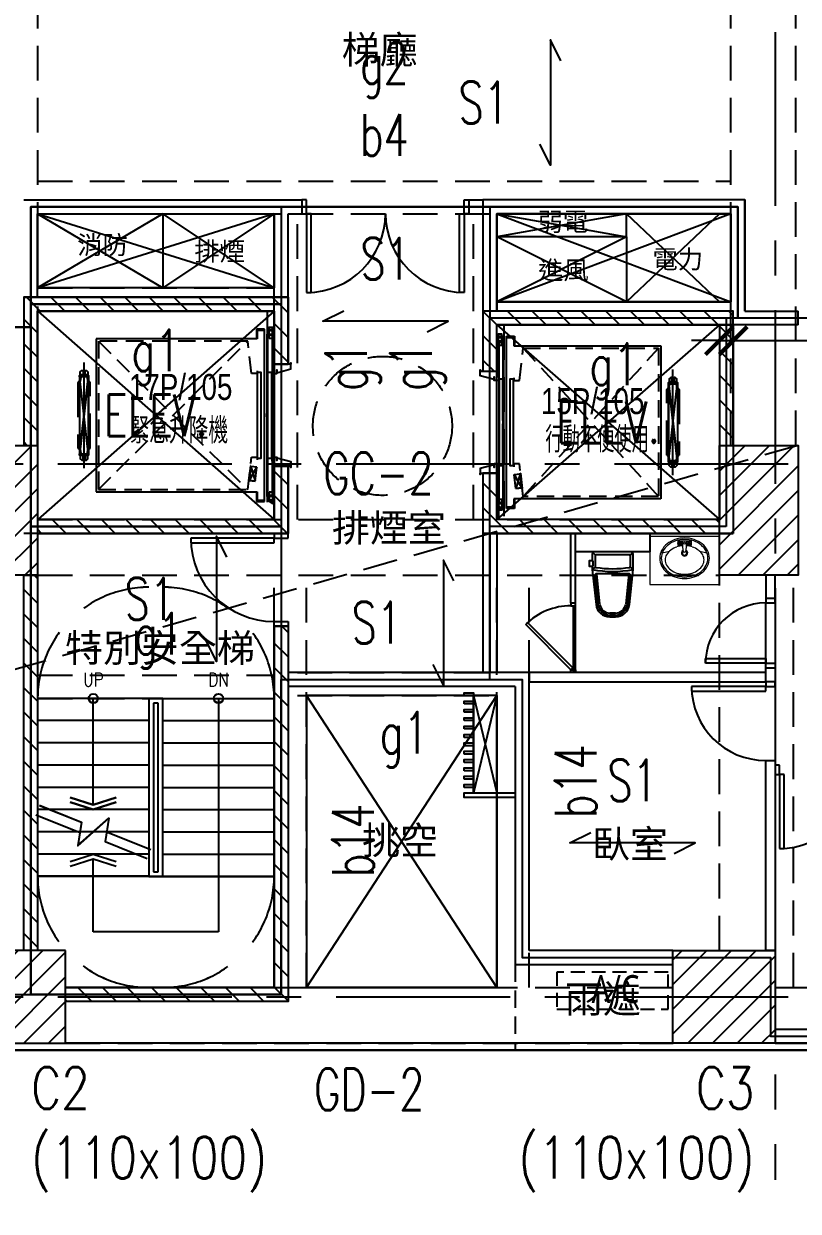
# Model space of a CAD drawing. Header units: millimetres. Extents: x -3377 to 119122, y -22007 to 15479.
# Drawn here: x 41046 to 41881, y 763 to 2044 of the extents above; entities that cross this region are included whole.
import ezdxf
from ezdxf.enums import TextEntityAlignment as Align

# ---------------------------------------------------------------- set-up
doc = ezdxf.new("R2010")
doc.units = ezdxf.units.MM
doc.header["$LTSCALE"] = 150
doc.header["$MEASUREMENT"] = 0
for name, pattern in [('11', [0.15, 0.1, -0.05]), ('CENTER', [2, 1.25, -0.25, 0.25, -0.25]), ('CONTINOUS', [0]), ('DIVIDE2', [15.875, 6.35, -3.175, 0, -3.175, 0, -3.175]), ('DOT', [0.25, 0, -0.25]), ('HIDDEN', [0.375, 0.25, -0.125]), ('HIDDEN2', [0.1875, 0.125, -0.0625]), ('HIDDENX2', [0.75, 0.5, -0.25]), ('PHANTOM2', [31.75, 15.875, -3.175, 3.175, -3.175, 3.175, -3.175])]:
    doc.linetypes.add(name, pattern=pattern)
doc.layers.get('0').update_dxf_attribs({"plot": 0})
for name, color, linetype, plot in [('AREA', 3, 'Continuous', False), ('S-ARCH', 252, 'Continuous', False), ('機電', 11, 'Continuous', False)]:
    doc.layers.add(name, color=color, linetype=linetype, plot=plot)
for name, color, linetype in [('area3', 7, 'HIDDEN'), ('ASSLN', 8, 'Continuous'), ('BEAM', 251, 'DOT'), ('CENTER', 1, 'CENTER'), ('COL', 1, 'Continuous'), ('DIM1', 7, 'Continuous'), ('E-TXT', 7, 'Continuous'), ('HIDDEN', 2, 'HIDDEN'), ('OPEN', 4, 'Continuous'), ('OTHER', 4, 'Continuous'), ('S-COL', 7, 'Continuous'), ('S-COLB', 4, 'HIDDEN'), ('S-CONCWALL', 30, 'Continuous'), ('S-DIM', 2, 'Continuous'), ('S-GRID', 1, 'CENTER'), ('S-HATCH-COL', 13, 'Continuous'), ('S-HATCH-CONCWALL', 161, 'Continuous'), ('S-OPEN', 13, 'Continuous'), ('S-RCBMB', 3, 'HIDDEN'), ('S-RCBMG', 2, 'HIDDEN'), ('S-SLAB', 5, 'Continuous'), ('S-SLABT', 2, 'Continuous'), ('S-STAIR', 1, 'Continuous'), ('S-TEXT', 2, 'Continuous'), ('S-TEXTB', 3, 'Continuous'), ('S-TEXTC', 3, 'Continuous'), ('S-TEXTG', 2, 'Continuous'), ('STAIR', 4, 'Continuous'), ('STAIR3', 7, 'Continuous'), ('TEXT', 2, 'Continuous'), ('TOIL', 6, 'Continuous'), ('TOILET', 141, 'Continuous'), ('WALL', 2, 'Continuous'), ('WALL2', 3, 'Continuous')]:
    doc.layers.add(name, color=color, linetype=linetype)
doc.styles.add('CHINA', font='romans.shx', dxfattribs={"width": 0.8, "bigfont": 'china.shx'})
doc.styles.add('CHINESET', font='c2.shx', dxfattribs={"bigfont": 'china.shx'})
doc.styles.add('CS4', font='romans.shx', dxfattribs={"width": 0.7, "height": 45, "bigfont": 'lsp.shx'})
doc.styles.add('HH', font='')
doc.styles.get('HH').set_extended_font_data('Microsoft JhengHei')
doc.dimstyles.new('DIM150', dxfattribs={"dimscale": 15, "dimtxt": 3, "dimasz": 2, "dimexe": 2, "dimexo": 2, "dimgap": 1, "dimtad": 1, "dimdec": 1, "dimdsep": 46, "dimtxsty": 'CS4', "dimblk1": 'ARCHTICK', "dimblk2": 'ARCHTICK', "dimsah": 1, "dimcen": 2, "dimdle": 2, "dimadec": 0, "dimazin": 0, "dimtfac": 1, "dimtdec": 1, "dimtmove": 0, "dimatfit": 3, "dimldrblk": 'TAA', "dimfxl": 0, "dimtolj": 1, "dimarcsym": 0})

# ---------------------------------------------------------------- blocks, each defined once
blk = doc.blocks.new('LINE(2)')
at = {"layer": 'S-GRID'}
for points in [[(-6585.87, -344.9), (-6585.87, -3083.41)], [(-8859.11, -2310.91), (-5430.87, -2310.91)], [(-8859.11, -2885.91), (-5430.87, -2885.91)]]:
    blk.add_lwpolyline(points, dxfattribs=at)
blk = doc.blocks.new('COL(2F-16F)')
for points in [[(-7465.9, -2290.9), (-7380.9, -2290.9), (-7380.9, -2430.9), (-7465.9, -2430.9)], [(-6645.9, -2290.9), (-6560.9, -2290.9), (-6560.9, -2430.9), (-6645.9, -2430.9)], [(-7350.9, -2835.9), (-7460.9, -2835.9), (-7460.9, -2935.9), (-7350.9, -2935.9)], [(-6695.9, -2835.9), (-6585.9, -2835.9), (-6585.9, -2935.9), (-6695.9, -2935.9)]]:
    blk.add_lwpolyline(points, close=True)
blk = doc.blocks.new('WALL(2F-14F)')
for points in [[(-7380.9, -2290.9), (-7380.9, -2145.9), (-7125.9, -2145.9), (-7125.9, -2203.4), (-7110.9, -2203.4), (-7110.9, -2130.9), (-7395.9, -2130.9), (-7395.9, -2290.9), (-7380.9, -2290.9)], [(-6630.9, -2290.9), (-6630.9, -2145.9), (-6900.9, -2145.9), (-6900.9, -2210.9), (-6885.9, -2210.9), (-6885.9, -2160.9), (-6645.9, -2160.9), (-6645.9, -2290.9), (-6630.9, -2290.9)], [(-7380.9, -2385.9), (-7110.9, -2385.9), (-7110.9, -2313.4), (-7125.9, -2313.4), (-7125.9, -2370.9), (-7380.9, -2370.9), (-7380.9, -2385.9)], [(-7350.9, -2875.9), (-7125.9, -2875.9), (-7125.9, -2485.9), (-7110.9, -2485.9), (-7110.9, -2890.9), (-7350.9, -2890.9), (-7350.9, -2875.9)]]:
    blk.add_lwpolyline(points)
at = {"elevation": 1.1}
blk.add_lwpolyline([(-6645.9, -2370.9), (-6885.9, -2370.9), (-6885.9, -2320.9), (-6900.9, -2320.9), (-6900.9, -2385.9), (-6645.9, -2385.9), (-6645.9, -2370.9)], dxfattribs=at)
blk.add_lwpolyline([(-7395.9, -2430.9), (-7380.9, -2430.9), (-7380.9, -2835.9), (-7395.9, -2835.9)], close=True)
blk = doc.blocks.new('STAIR(2F-16F)')
at = {"linetype": 'CONTINOUS'}
for p, q in [((-7260.9, -2563.9), (-7380.9, -2563.9)), ((-7260.9, -2563.9), (-7260.9, -2674.9)), ((-7245.9, -2563.9), (-7260.9, -2563.9)), ((-7255.9, -2568.9), (-7255.9, -2676.2)), ((-7250.9, -2568.9), (-7255.9, -2568.9)), ((-7250.9, -2750.9), (-7250.9, -2568.9)), ((-7245.9, -2563.9), (-7125.9, -2563.9)), ((-7245.9, -2755.9), (-7245.9, -2563.9)), ((-7260.9, -2587.9), (-7380.9, -2587.9)), ((-7245.9, -2587.9), (-7125.9, -2587.9)), ((-7260.9, -2611.9), (-7380.9, -2611.9)), ((-7245.9, -2611.9), (-7125.9, -2611.9)), ((-7260.9, -2635.9), (-7380.9, -2635.9)), ((-7245.9, -2635.9), (-7125.9, -2635.9)), ((-7260.9, -2659.9), (-7380.9, -2659.9)), ((-7245.9, -2659.9), (-7125.9, -2659.9)), ((-7260.9, -2674.9), (-7260.9, -2755.9)), ((-7255.9, -2676.2), (-7255.9, -2750.9)), ((-7260.9, -2683.9), (-7380.9, -2683.9)), ((-7260.9, -2683.9), (-7380.9, -2683.9)), ((-7245.9, -2683.9), (-7125.9, -2683.9)), ((-7245.9, -2683.9), (-7125.9, -2683.9)), ((-7260.9, -2707.9), (-7380.9, -2707.9)), ((-7245.9, -2707.9), (-7125.9, -2707.9)), ((-7260.9, -2731.9), (-7380.9, -2731.9)), ((-7260.9, -2731.9), (-7380.9, -2731.9)), ((-7245.9, -2731.9), (-7125.9, -2731.9)), ((-7245.9, -2731.9), (-7125.9, -2731.9)), ((-7255.9, -2750.9), (-7250.9, -2750.9)), ((-7260.9, -2755.9), (-7380.9, -2755.9)), ((-7260.9, -2755.9), (-7245.9, -2755.9)), ((-7245.9, -2755.9), (-7125.9, -2755.9))]:
    blk.add_line(p, q, dxfattribs=at)
for p, q in [((-7185.9, -2563.9), (-7185.9, -2815.9)), ((-7382.7, -2689.6), (-7335.1, -2708.6)), ((-7259, -2727.3), (-7306.6, -2708.2)), ((-7320.9, -2815.9), (-7320.9, -2736.9)), ((-7185.9, -2815.9), (-7320.9, -2815.9))]:
    blk.add_line(p, q)
for points in [[(-7380.9, -2563.9), (-7380.9, -2755.9)], [(-7320.9, -2678.9), (-7320.9, -2563.9)], [(-7125.9, -2755.9), (-7125.9, -2563.9)], [(-7345.7, -2670.9), (-7320.9, -2678.9), (-7296.1, -2670.9)], [(-7345.7, -2675.9), (-7320.9, -2683.9), (-7296.1, -2675.9)], [(-7379, -2679.3), (-7333.5, -2697.5), (-7337.6, -2722.8), (-7304.2, -2693.1), (-7308.2, -2718.4), (-7262.7, -2736.6)], [(-7345.7, -2740), (-7320.9, -2731.9), (-7296.1, -2740)], [(-7345.7, -2745), (-7320.9, -2736.9), (-7296.1, -2745)]]:
    blk.add_lwpolyline(points)
for centre in [(-7320.9, -2563.9), (-7185.9, -2563.9)]:
    blk.add_circle(centre, 5)
at = {"linetype": 'HIDDENX2'}
for centre, start, end in [((-7260.9, -2563.9), 90.0007, 179.9999), ((-7245.9, -2563.9), 0.0001, 89.9993), ((-7260.9, -2755.9), 180.0008, 270.0033), ((-7245.9, -2755.9), 269.9967, 359.9992)]:
    blk.add_arc(centre, 120, start, end, dxfattribs=at)
at = {"style": 'CHINA', "width": 0.8}
for s, p in [('UP', (-7331.9, -2551.2)), ('DN', (-7196.9, -2551.2))]:
    blk.add_text(s, height=15, dxfattribs=at).set_placement(p)
blk = doc.blocks.new('_ARCHTICK')
at = {"color": 0, "linetype": 'ByBlock', "const_width": 0.15}
blk.add_lwpolyline([(-0.5, -0.5), (0.5, 0.5)], dxfattribs=at)
blk = doc.blocks.new('*D209')
at = {"layer": 'DEFPOINTS', "color": 0, "transparency": 16777216}
for p in [(41795.7, 1702.2), (41810.7, 1702.2), (41810.7, 1702.2)]:
    blk.add_point(p, dxfattribs=at)
at = {"layer": 'S-DIM', "color": 0, "lineweight": -2, "transparency": 16777216}
for p, q in [((41795.7, 1732.2), (41795.7, 1732.2)), ((41795.7, 1702.2), (41765.7, 1702.2)), ((41795.7, 1702.2), (41810.7, 1702.2)), ((41810.7, 1702.2), (42315.2, 1702.2))]:
    blk.add_line(p, q, dxfattribs=at)
at = {"layer": 'S-DIM', "color": 0, "lineweight": -2, "transparency": 16777216, "xscale": 30, "yscale": 30, "zscale": 30}
blk.add_blockref('_ARCHTICK', (41795.7, 1702.2), dxfattribs=at)
at = {"layer": 'S-DIM', "color": 0, "lineweight": -2, "transparency": 16777216, "xscale": 30, "yscale": 30, "zscale": 30, "rotation": 180}
blk.add_blockref('_ARCHTICK', (41810.7, 1702.2), dxfattribs=at)
at = {"layer": 'S-DIM', "color": 0, "transparency": 16777216, "char_height": 45, "attachment_point": 5, "style": 'CS4'}
for s, insert in [('\\A1;RC牆(TYP.)', (42185.2, 1751.5)), ('\\A1;W(15)', (42185.2, 1652.9))]:
    blk.add_mtext(s, dxfattribs=dict(at, insert=insert))
blk = doc.blocks.new('TAA')
at = {"linetype": 'Continuous'}
blk.add_line((0, 0), (-1.663, 0), dxfattribs=at)
blk.add_solid([(-1.5, -0.25), (-1.5, 0.25), (0, 0)], dxfattribs=at)
blk = doc.blocks.new('DwFm')
at = {"layer": 'DEFPOINTS', "color": 252, "linetype": 'HIDDEN'}
blk.add_lwpolyline([(-6560.9, -6171), (-12110.4, -7760.1)], dxfattribs=at)
blk = doc.blocks.new('A$C04D96F04')
at = {"color": 252}
for p, q in [((-685, 250), (-820, 170)), ((-820, 250), (-685, 170)), ((-685, 250), (-820, 170)), ((-820, 250), (-685, 170)), ((-565, 250), (-685, 170)), ((-565, 170), (-685, 250)), ((-565, 250), (-685, 170)), ((-565, 170), (-685, 250)), ((-685, 250), (-685, 170)), ((-185, 225), (-185, 250)), ((-185, 225), (-325, 155)), ((-185, 155), (-325, 225)), ((-565, 170), (-820, 170)), ((-565, 170), (-820, 170)), ((-85, 155), (-325, 155)), ((-85, 155), (-325, 155)), ((-242.5, -173), (-242.5, -245)), ((-240, -245), (-240, -173)), ((-760, -388), (-760, -273)), ((-325, -270), (-530, -270)), ((-530, -585), (-325, -270)), ((-325, -585), (-530, -270)), ((-530, -270), (-530, -585)), ((-325, -270), (-325, -585)), ((-325, -585), (-530, -585)), ((220, -652.5), (-885, -652.5)), ((-110, -645), (-790, -645))]:
    blk.add_line(p, q, dxfattribs=at)
at = {"color": 252, "ltscale": 10}
for p, q in [((-566.8, 115.5), (-566.8, 127.5)), ((-323.2, 108), (-323.2, 120)), ((-566.8, -50.5), (-566.8, -62.5)), ((-323.2, -58), (-323.2, -80))]:
    blk.add_line(p, q, dxfattribs=at)
at = {"color": 252, "linetype": 'HIDDEN2'}
for p, q in [((-754.5, 112.5), (-593.5, -47.5)), ((-754.5, -47.5), (-593.5, 112.5)), ((-150.5, 105), (-296.5, -55)), ((-150.5, -55), (-296.5, 105))]:
    blk.add_line(p, q, dxfattribs=at)
at = {"color": 252}
for points in [[(-185, 250), (-325, 225)], [(-325, 250), (-185, 225), (-325, 225)], [(-85, 250), (-185, 155)], [(-85, 155), (-185, 250)], [(-185, 225), (-185, 155)], [(-325, 155), (-85, 155)], [(-325, -270), (-350, -270), (-350, -375), (-325, -375), (-325, -270), (-350, -375), (-350, -270), (-325, -375)], [(-735.2, -379.9), (-760, -388), (-784.8, -379.9)], [(-735.2, -384.9), (-760, -393), (-784.8, -384.9)], [(-784.8, -449.1), (-760, -441), (-735.2, -449.1)], [(-784.8, -454.1), (-760, -446), (-735.2, -454.1)]]:
    blk.add_lwpolyline(points, dxfattribs=at)
at = {"color": 252, "linetype": 'PHANTOM2'}
for points in [[(-575.5, 32.5), (-575.5, 124), (-583.5, 124), (-583.5, 115), (-757, 115), (-757, -50), (-583.5, -50), (-583.5, -59), (-575.5, -59), (-575.5, 32.5)], [(-314.5, 25), (-314.5, 116.5), (-306.5, 116.5), (-306.5, 107.5), (-148, 107.5), (-148, -57.5), (-306.5, -57.5), (-306.5, -66.5), (-314.5, -66.5), (-314.5, 25)]]:
    blk.add_lwpolyline(points, dxfattribs=at)
at = {"color": 252, "linetype": 'DIVIDE2'}
for points in [[(-584.1, -50), (-584.1, -60.4), (-575.5, -60.4), (-575.5, 125.4), (-584.1, 125.4), (-584.1, 115)], [(-566, -17.7), (-566, -60), (-572, -60), (-572, 125), (-566, 125), (-566, 82.7)], [(-324, -25.2), (-324, -67.5), (-318, -67.5), (-318, 117.5), (-324, 117.5), (-324, 75.2)], [(-305.9, -57.5), (-305.9, -67.9), (-314.5, -67.9), (-314.5, 117.9), (-305.9, 117.9), (-305.9, 107.5)]]:
    blk.add_lwpolyline(points, dxfattribs=at)
at = {"color": 252, "linetype": 'PHANTOM2'}
for points in [[(-572.5, -55), (-572.5, 120), (-567.2, 120), (-567.2, -55)], [(-317.5, -62.5), (-317.5, 112.5), (-322.8, 112.5), (-322.8, -62.5)]]:
    blk.add_lwpolyline(points, close=True, dxfattribs=at)
at = {"color": 252, "ltscale": 10}
for points in [[(-570.5, 115.5), (-570.5, 127.5), (-566.5, 127.5), (-566.5, 115.5)], [(-319.5, 108), (-319.5, 120), (-323.5, 120), (-323.5, 108)], [(-583, -14), (-583, 79), (-579.2, 79), (-579.2, -14)], [(-307, -21.5), (-307, 71.5), (-310.8, 71.5), (-310.8, -21.5)], [(-570.5, -50.5), (-570.5, -60), (-566.5, -62.5), (-566.5, -50.5)], [(-319.5, -58), (-319.5, -70), (-323.5, -70), (-323.5, -58)]]:
    blk.add_lwpolyline(points, close=True, dxfattribs=at)
at = {"color": 252, "linetype": 'HIDDEN2'}
for points in [[(-583.5, 80.5), (-583.5, 77.5), (-589.5, 77.5), (-593.5, 112.5), (-754.5, 112.5), (-754.5, -47.5), (-593.5, -47.5), (-589.5, -12.5), (-583.5, -12.5), (-583.5, -15.5)], [(-306.5, 73), (-306.5, 70), (-300.5, 70), (-296.5, 105), (-150.5, 105), (-150.5, -55), (-296.5, -55), (-300.5, -20), (-306.5, -20), (-306.5, -23)], [(-590.2, -22.9), (-590.1, -22.1), (-590.6, -22.1), (-592.5, -38.5), (-592, -38.5), (-591.9, -37.8)], [(-585.4, -38.5), (-591.9, -37.8), (-583.7, -23.6), (-591.9, -37.8), (-585.4, -38.5), (-583.7, -23.6), (-590.2, -22.9), (-591.9, -37.8), (-590.2, -22.9), (-585.4, -38.5)], [(-304.5, -46.4), (-298.1, -45.7), (-306.2, -31.5), (-298.1, -45.7), (-304.5, -46.4), (-306.2, -31.5), (-299.7, -30.8), (-298.1, -45.7), (-299.7, -30.8), (-304.5, -46.4)], [(-299.7, -30.8), (-299.8, -30), (-299.3, -30), (-297.5, -46.4), (-298, -46.4), (-298.1, -45.7)]]:
    blk.add_lwpolyline(points, dxfattribs=at)
at = {"color": 252, "ltscale": 10}
for points in [[(-766, 76), (-774, 76), (-774, 79.3), (-772.5, 80.8), (-771.1, 80.8), (-771.1, 77.2, 0.414214), (-770.9, 77), (-769.1, 77, 0.414214), (-768.9, 77.2), (-768.9, 80.8), (-767.5, 80.8), (-766, 79.3), (-766, 75.5), (-774, 75.5), (-774, 76)], [(-139, 68.5), (-131, 68.5), (-131, 71.8), (-132.5, 73.3), (-133.9, 73.3), (-133.9, 69.7, -0.414214), (-134.1, 69.5), (-135.9, 69.5, -0.414214), (-136.1, 69.7), (-136.1, 73.3), (-137.5, 73.3), (-139, 71.8), (-139, 68), (-131, 68), (-131, 68.5)], [(-766, -10.9), (-774, -10.9), (-774, -14.3), (-772.5, -15.8), (-771.1, -15.8), (-771.1, -12.2, -0.414214), (-770.9, -12), (-769.1, -12, -0.414214), (-768.9, -12.2), (-768.9, -15.8), (-767.5, -15.8), (-766, -14.3), (-766, -10.5), (-774, -10.5), (-774, -10.9)], [(-139, -18.4), (-131, -18.4), (-131, -21.8), (-132.5, -23.3), (-133.9, -23.3), (-133.9, -19.7, 0.414214), (-134.1, -19.5), (-135.9, -19.5, 0.414214), (-136.1, -19.7), (-136.1, -23.3), (-137.5, -23.3), (-139, -21.8), (-139, -18), (-131, -18), (-131, -18.4)]]:
    blk.add_lwpolyline(points, format="xyb", dxfattribs=at)
for points in [[(-572.8, 32.5), (-572.8, 34.3), (-571.7, 34.3), (-571.7, 79), (-567.7, 79), (-567.7, -14), (-571.7, -14), (-571.7, 30.7), (-572.8, 30.7), (-572.8, 32.5)], [(-565, 89), (-565, 87.5), (-566.2, 81.9), (-567.2, 81.9), (-567.2, 77.5), (-562.2, 77.5), (-562.2, 81.4), (-562.2, 78.5), (-547, 82.5), (-547, 89), (-547, 87.5), (-550, 87.5), (-550, 89), (-550, 87.5), (-565, 87.5)], [(-325, 81.5), (-325, 80), (-323.8, 74.4), (-322.8, 74.4), (-322.8, 70), (-327.8, 70), (-327.8, 73.9), (-327.8, 71), (-343, 75), (-343, 81.5), (-343, 80), (-340, 80), (-340, 81.5), (-340, 80), (-325, 80)], [(-775, 75.5), (-765, 75.5), (-775, -10.5), (-765, 75.5), (-775, 75.5), (-775, -10.5), (-765, -10.5), (-765, 75.5), (-765, -10.5), (-775, 75.5)], [(-317.2, 25), (-317.2, 26.8), (-318.3, 26.8), (-318.3, 71.5), (-322.3, 71.5), (-322.3, -21.5), (-318.3, -21.5), (-318.3, 23.2), (-317.2, 23.2), (-317.2, 25)], [(-130, 68), (-140, 68), (-130, -18), (-140, 68), (-130, 68), (-130, -18), (-140, -18), (-140, 68), (-140, -18), (-130, 68)], [(-565, -24), (-565, -22.5), (-566.2, -16.9), (-567.2, -16.9), (-567.2, -12.5), (-562.2, -12.5), (-562.2, -16.4), (-562.2, -13.5), (-547, -17.5), (-547, -24), (-547, -22.5), (-550, -22.5), (-550, -24), (-550, -22.5), (-565, -22.5)], [(-325, -31.5), (-325, -30), (-323.8, -24.4), (-322.8, -24.4), (-322.8, -20), (-327.8, -20), (-327.8, -23.9), (-327.8, -21), (-343, -25), (-343, -31.5), (-343, -30), (-340, -30), (-340, -31.5), (-340, -30), (-325, -30)]]:
    blk.add_lwpolyline(points, dxfattribs=at)
for centre in [(-568.3, 124), (-568.3, 124), (-568.3, 119), (-568.3, 119), (-321.7, 116.5), (-321.7, 116.5), (-321.7, 111.5), (-321.7, 111.5), (-568.3, -54), (-568.3, -54), (-568.3, -59), (-568.3, -59), (-321.7, -61.5), (-321.7, -61.5), (-321.7, -66.5), (-321.7, -66.5)]:
    blk.add_circle(centre, 0.425, dxfattribs=at)
at = {"color": 252}
for centre in [(-760, -273), (-625, -273)]:
    blk.add_circle(centre, 5, dxfattribs=at)
at = {"color": 252, "linetype": 'HIDDENX2'}
for centre, start, end in [((-700, -273), 90.0007, 179.9999), ((-685, -273), 0.0001, 89.9993), ((-700, -465), 180.0008, 270.0033), ((-685, -465), 269.9967, 359.9992)]:
    blk.add_arc(centre, 120, start, end, dxfattribs=at)
at = {"layer": 'AREA', "color": 252}
for points in [[(-1782.5, 497.5), (-1782.5, 227.5), (-1702.5, 227.5), (-1702.5, -637.5), (-1147.5, -637.5), (-1147.5, -592.5), (-557.5, -592.5), (-557.5, -252.5), (-297.5, -252.5), (-297.5, -277.5), (-297.5, -552.5), (-140, -552.5), (-30, -552.5), (-30, -637.5), (977.5, -637.5)], [(-65, 257.5), (-827.5, 257.5), (-827.5, -592.5), (-557.5, -592.5), (-557.5, -252.5), (-332.5, -252.5), (-332.5, 137.5), (-65, 137.5), (-65, 257.5)]]:
    blk.add_lwpolyline(points, dxfattribs=at)
for points in [[(-697.5, 482.5), (-827.5, 482.5), (-827.5, 567.5), (-1052.5, 567.5), (-1052.5, 127.5), (-827.5, 127.5), (-827.5, 152.5), (-827.5, 257.5), (-557.5, 257.5), (-342.5, 257.5), (-65, 257.5), (-65, 137.5), (175, 137.5), (175, 567.5), (-65, 567.5), (-65, 482.5)], [(-827.5, -592.5), (-557.5, -592.5), (-557.5, -260), (-557.5, -252.5), (-332.5, -252.5), (-332.5, -87.5), (-332.5, 137.5), (-65, 137.5), (-65, 257.5), (-827.5, 257.5), (-827.5, 152.5), (-557.5, 152.5), (-557.5, -87.5), (-827.5, -87.5)], [(-557.5, 152.5), (-827.5, 152.5), (-827.5, 257.5), (-557.5, 257.5)], [(-332.5, 137.5), (-65, 137.5), (-65, 257.5), (-332.5, 257.5)], [(-77.5, -87.5), (-332.5, -87.5), (-332.5, 137.5), (-77.5, 137.5)], [(-1147.5, -637.5), (-1147.5, -592.5), (-885, -592.5), (-827.5, -592.5), (-827.5, -87.5), (-827.5, 127.5), (-1052.5, 127.5), (-1052.5, -7.5), (-1702.5, -7.5), (-1702.5, -637.5), (-1170, -637.5)], [(-557.5, -592.5), (-827.5, -592.5), (-827.5, -87.5), (-557.5, -87.5)]]:
    blk.add_lwpolyline(points, close=True, dxfattribs=at)
at = {"layer": 'area3', "color": 252, "linetype": 'HIDDEN2'}
blk.add_line((-305, -560), (-305, -652.5), dxfattribs=at)
at = {"layer": 'ASSLN', "color": 252}
for points in [[(-360, -270), (-360, -267), (-350, -267), (-350, -270)], [(-360, -279), (-360, -276), (-350, -276), (-350, -279)], [(-360, -288), (-360, -285), (-350, -285), (-350, -288)], [(-360, -297), (-360, -294), (-350, -294), (-350, -297)], [(-360, -306), (-360, -303), (-350, -303), (-350, -306)], [(-360, -315), (-360, -312), (-350, -312), (-350, -315)], [(-360, -324), (-360, -321), (-350, -321), (-350, -324)], [(-360, -333), (-360, -330), (-350, -330), (-350, -333)], [(-360, -342), (-360, -339), (-350, -339), (-350, -342)], [(-360, -351), (-360, -348), (-350, -348), (-350, -351)], [(-360, -360), (-360, -357), (-350, -357), (-350, -360)], [(-360, -369), (-360, -366), (-350, -366), (-350, -369)]]:
    blk.add_lwpolyline(points, close=True, dxfattribs=at)
blk.add_lwpolyline([(-305, -380), (-360, -380), (-360, -375), (-305, -375)], dxfattribs=at)
at = {"layer": 'BEAM', "color": 252, "linetype": 'HIDDEN'}
for p, q in [((-572.5, 145), (-572.5, -80)), ((-317.5, 130), (-317.5, -80))]:
    blk.add_line(p, q, dxfattribs=at)
at = {"layer": 'CENTER', "color": 252}
for p, q in [((-770, -24.6), (-770, 89.6)), ((-135, -32.1), (-135, 82.1))]:
    blk.add_line(p, q, dxfattribs=at)
at = {"layer": 'COL', "color": 252}
for points in [[(-905, 0), (-820, 0), (-820, -140), (-905, -140)], [(-85, 0), (0, 0), (0, -140), (-85, -140)], [(-790, -545), (-900, -545), (-900, -645), (-790, -645)], [(-135, -545), (-25, -545), (-25, -645), (-135, -645)]]:
    blk.add_lwpolyline(points, close=True, dxfattribs=at)
at = {"layer": 'DIM1', "color": 252, "linetype": 'HIDDEN'}
blk.add_circle((-448.2, 21.1), 75, dxfattribs=at)
at = {"layer": 'HIDDEN', "color": 252}
for points in [[(-776.5, 68), (-776.5, -3, 0.414214), (-776, -3.5), (-774.6, -3.5, -0.385314), (-774.1, -3.9), (-773.6, -8.5, 0.385314), (-773.1, -9), (-766.9, -9, 0.385314), (-766.4, -8.5), (-765.9, -3.9, -0.385314), (-765.4, -3.5), (-764, -3.5, 0.414214), (-763.5, -3), (-763.5, 68, 0.414214), (-764, 68.5), (-765.4, 68.5, -0.385314), (-765.9, 69), (-766.4, 73.6, 0.385314), (-766.9, 74), (-773.1, 74, 0.385314), (-773.6, 73.6), (-774.1, 69, -0.385314), (-774.6, 68.5), (-776, 68.5, 0.414214), (-776.5, 68, 1)], [(-128.5, 60.5), (-128.5, -10.5, -0.414214), (-129, -11), (-130.4, -11, 0.385314), (-130.9, -11.4), (-131.4, -16, -0.385314), (-131.9, -16.5), (-138.1, -16.5, -0.385314), (-138.6, -16), (-139.1, -11.4, 0.385314), (-139.6, -11), (-141, -11, -0.414214), (-141.5, -10.5), (-141.5, 60.5, -0.414214), (-141, 61), (-139.6, 61, 0.385314), (-139.1, 61.5), (-138.6, 66.1, -0.385314), (-138.1, 66.5), (-131.9, 66.5, -0.385314), (-131.4, 66.1), (-130.9, 61.5, 0.385314), (-130.4, 61), (-129, 61, -0.414214), (-128.5, 60.5, -1)]]:
    blk.add_lwpolyline(points, format="xyb", dxfattribs=at)
at = {"layer": 'OPEN', "color": 252, "linetype": 'Continuous'}
for p, q in [((-530, 265), (-535, 265)), ((-530, 250), (-530, 265)), ((-360, 250), (-360, 265)), ((-360, 265), (-355, 265)), ((-535, 250), (-530, 250)), ((-530, 250), (-530, 165)), ((-525, 250), (-530, 250)), ((-525, 165), (-525, 250)), ((-365, 165), (-365, 250)), ((-365, 250), (-360, 250)), ((-355, 250), (-360, 250)), ((-360, 250), (-360, 165)), ((-530, 165), (-525, 165)), ((-360, 165), (-365, 165)), ((-565, -100), (-655, -100)), ((-655, -100), (-655, -105)), ((-565, -95), (-565, -100)), ((-565, -100), (-550, -100)), ((-565, -105), (-565, -100)), ((-550, -100), (-550, -95)), ((-655, -105), (-565, -105)), ((-35, -165), (-35, -170)), ((-25, -170), (-25, -165)), ((-245, -170), (-245, -173)), ((-245, -173), (-240, -173)), ((-240, -173), (-240, -170)), ((-35, -170), (-25, -170)), ((-35, -235), (-35, -170)), ((-25, -170), (-25, -235)), ((-565, -195), (-565, -190)), ((-565, -190), (-550, -190)), ((-550, -190), (-550, -195)), ((-293.8, -193.2), (-291.7, -191.1)), ((-291.7, -191.1), (-242.9, -239.9)), ((-245, -242), (-293.8, -193.2)), ((-100, -235), (-100, -230)), ((-100, -230), (-35, -230)), ((-35, -230), (-35, -235)), ((-242.9, -239.9), (-245, -242)), ((-245, -245), (-245, -242)), ((-245, -242), (-240, -242)), ((-240, -242), (-240, -245)), ((-35, -235), (-100, -235)), ((-35, -240), (-35, -235)), ((-35, -235), (-25, -235)), ((-25, -235), (-25, -240)), ((-35, -255), (-35, -260)), ((-25, -260), (-25, -255)), ((-35, -260), (-115, -260)), ((-115, -260), (-115, -265)), ((-115, -265), (-35, -265)), ((-35, -260), (-25, -260)), ((-35, -265), (-35, -260)), ((-35, -345), (-35, -340)), ((-35, -340), (-25, -340)), ((-25, -340), (-25, -345)), ((-20, -345), (-25, -345)), ((-20, -355), (-20, -345)), ((-25, -355), (-20, -355)), ((-20, -355), (-20, -435)), ((-15, -355), (-20, -355)), ((-15, -435), (-15, -355)), ((-20, -435), (-15, -435))]:
    blk.add_line(p, q, dxfattribs=at)
at = {"layer": 'OPEN', "color": 252}
for p, q in [((-245, -170), (-245, -95)), ((-240, -170), (-240, -95)), ((-245, -170), (-240, -170))]:
    blk.add_line(p, q, dxfattribs=at)
at = {"layer": 'OPEN', "color": 252, "linetype": 'Continuous'}
for centre, radius, start, end in [((-530, 250), 85, 270, 0), ((-360, 250), 85, 180, 270), ((-565, -100), 90, 180, 270), ((-245, -242), 69, 90, 135), ((-35, -235), 65, 90, 180), ((-35, -260), 80, 180, 270), ((-20, -355), 80, 270, 0)]:
    blk.add_arc(centre, radius, start, end, dxfattribs=at)
at = {"layer": 'OTHER', "color": 252}
for p, q in [((-821.9, -398.6), (-774.3, -417.7)), ((-698.1, -436.4), (-745.7, -417.3))]:
    blk.add_line(p, q, dxfattribs=at)
blk.add_lwpolyline([(-818.1, -388.4), (-772.6, -406.6), (-776.7, -431.9), (-743.3, -402.1), (-747.3, -427.4), (-701.9, -445.6)], dxfattribs=at)
at = {"layer": 'STAIR', "color": 252, "linetype": 'CONTINOUS'}
for p, q in [((-700, -273), (-820, -273)), ((-700, -273), (-700, -384)), ((-685, -273), (-700, -273)), ((-695, -278), (-695, -385.3)), ((-690, -278), (-695, -278)), ((-690, -460), (-690, -278)), ((-685, -273), (-565, -273)), ((-685, -465), (-685, -273)), ((-700, -297), (-820, -297)), ((-685, -297), (-565, -297)), ((-700, -321), (-820, -321)), ((-685, -321), (-565, -321)), ((-700, -345), (-820, -345)), ((-685, -345), (-565, -345)), ((-700, -369), (-820, -369)), ((-685, -369), (-565, -369)), ((-700, -384), (-700, -465)), ((-700, -393), (-820, -393)), ((-700, -393), (-820, -393)), ((-695, -385.3), (-695, -460)), ((-685, -393), (-565, -393)), ((-685, -393), (-565, -393)), ((-700, -417), (-820, -417)), ((-685, -417), (-565, -417)), ((-700, -441), (-820, -441)), ((-700, -441), (-820, -441)), ((-685, -441), (-565, -441)), ((-685, -441), (-565, -441)), ((-695, -460), (-690, -460)), ((-700, -465), (-820, -465)), ((-700, -465), (-685, -465)), ((-685, -465), (-565, -465))]:
    blk.add_line(p, q, dxfattribs=at)
at = {"layer": 'STAIR3', "color": 252}
for p, q in [((-625, -273), (-625, -525)), ((-760, -525), (-760, -446)), ((-625, -525), (-760, -525))]:
    blk.add_line(p, q, dxfattribs=at)
at = {"layer": 'TOIL', "color": 252}
for p, q in [((-221.4, -124.4), (-222, -124.4)), ((-218.7, -118.3), (-221.4, -115.6)), ((-221.4, -124.4), (-221.4, -130.4)), ((-219, -119), (-219, -130.6)), ((-182, -118), (-218, -118)), ((-181.3, -118.3), (-178.6, -115.6)), ((-181, -119), (-181, -130.6)), ((-221.4, -130.4), (-222, -130.4)), ((-218.8, -131.3), (-222, -134)), ((-221.4, -130.4), (-221.4, -130.4)), ((-221.4, -130.4), (-221.4, -130.4)), ((-221.4, -130.4), (-221.4, -130.4)), ((-221.4, -130.4), (-221.4, -130.4)), ((-219.3, -140.7), (-216.1, -171.4)), ((-217.5, -138.5), (-214.1, -171.1)), ((-182.7, -138.5), (-217.3, -138.5)), ((-182.5, -138.5), (-185.9, -171.1)), ((-180.7, -140.7), (-183.9, -171.4)), ((-181.2, -131.3), (-178, -134)), ((-196.9, -181), (-203.1, -181)), ((-196.9, -183), (-203.1, -183))]:
    blk.add_line(p, q, dxfattribs=at)
blk.add_lwpolyline([(-160, -95), (-160, -115), (-240, -115)], dxfattribs=at)
at = {"layer": 'TOIL', "color": 252, "elevation": 0}
blk.add_lwpolyline([(-222, -124.4), (-225.4, -124.4), (-225.4, -130.4), (-222, -130.4), (-222, -134), (-218, -171.6, 0.383798), (-203.1, -185), (-196.9, -185, 0.383798), (-182, -171.6), (-178, -134), (-178, -117, 0.414214), (-180, -115), (-220, -115, 0.414214), (-222, -117)], format="xyb", close=True, dxfattribs=at)
at = {"layer": 'TOIL', "color": 252}
for centre, radius, start, end in [((-218, -119), 1, 90, 180), ((-182, -119), 1, 0, 90), ((-200, -14), 122, 259.6111, 280.3889), ((-217.3, -140.5), 2, 90, 186.0132), ((-218, -130.6), 1, 180, 261.2257), ((-200, -14), 119, 261.2257, 278.7743), ((-182.7, -140.5), 2, 353.9868, 90), ((-182, -130.6), 1, 278.7743, 0), ((-203.1, -170), 13, 186.0132, 270), ((-203.1, -170), 11, 186.0132, 270), ((-196.9, -170), 11, 270, 353.9868), ((-196.9, -170), 13, 270, 353.9868)]:
    blk.add_arc(centre, radius, start, end, dxfattribs=at)
at = {"layer": 'TOILET', "color": 252, "lineweight": 13}
for p, q in [((-85, -95), (-160, -95)), ((-160, -95), (-160, -150)), ((-160, -98), (-85, -98)), ((-85, -95), (-85, -150)), ((-146.6, -116), (-138.9, -114.1)), ((-129.7, -103.1), (-115.3, -103.1)), ((-129.7, -103.1), (-129.7, -107.9)), ((-129.7, -105.5), (-124.9, -105.5)), ((-129.7, -107.9), (-124.5, -107.9)), ((-129, -107.2), (-125.6, -103.8)), ((-125.6, -107.2), (-129, -103.8)), ((-127.3, -103.1), (-127.3, -107.9)), ((-124.1, -113.7), (-124.9, -103.1)), ((-120.9, -113.7), (-120.1, -103.1)), ((-120.5, -107.9), (-115.3, -107.9)), ((-120.1, -105.5), (-115.3, -105.5)), ((-119.4, -107.2), (-116, -103.8)), ((-116, -107.2), (-119.4, -103.8)), ((-117.7, -103.1), (-117.7, -107.9)), ((-115.3, -103.1), (-115.3, -107.9)), ((-106.1, -114.1), (-98.4, -116)), ((-160, -150), (-85, -150))]:
    blk.add_line(p, q, dxfattribs=at)
for centre, radius in [((-127.3, -105.5), 2.39), ((-122.5, -105.5), 0.955), ((-117.7, -105.5), 2.39)]:
    blk.add_circle(centre, radius, dxfattribs=at)
for centre, radius, start, end in [((-124.2, -127.1), 27, 108.7906, 129.4006), ((-122.5, -132.2), 32.4, 89.9999, 108.7906), ((-122.5, -132.2), 30.8, 89.9999, 108.7906), ((-122.5, -132.2), 32.4, 71.2092, 89.9999), ((-122.5, -132.2), 30.8, 71.2092, 89.9999), ((-120.8, -127.1), 27, 50.5992, 71.2092), ((-131.1, -121.7), 18.2, 153.2399, 179.9999), ((-131.1, -121.7), 16.5, 153.2399, 179.9999), ((-126.9, -123.8), 22.8, 129.4005, 153.24), ((-126.9, -123.8), 21.2, 129.4005, 153.24), ((-127.6, -126.3), 16.6, 126.0272, 150.3365), ((-124.2, -127.1), 25.4, 108.7906, 129.4005), ((-124.5, -130.5), 21.8, 106.7646, 126.0273), ((-122.5, -137.1), 28.8, 93.9271, 106.7646), ((-122.5, -116), 3.34, 118.7782, 61.2216), ((-122.5, -116), 2.39, 129.0727, 50.927), ((-122.5, -113.7), 1.56, 179.9999, 359.9999), ((-122.5, -137.1), 28.8, 73.2352, 86.0727), ((-120.5, -130.5), 21.8, 53.9725, 73.2352), ((-120.8, -127.1), 25.4, 50.5992, 71.2092), ((-117.4, -126.3), 16.6, 29.6633, 53.9726), ((-118.1, -123.8), 21.2, 26.7598, 50.5993), ((-118.1, -123.8), 22.8, 26.7598, 50.5993), ((-113.9, -121.7), 16.5, 359.9999, 26.7599), ((-113.9, -121.7), 18.2, 359.9999, 26.7599), ((-131.1, -121.7), 18.2, 179.9999, 206.7599), ((-131.1, -121.7), 16.5, 179.9999, 206.7599), ((-132.2, -123.6), 11.3, 150.3365, 179.9999), ((-132.2, -123.6), 11.3, 179.9999, 209.6633), ((-112.8, -123.6), 11.3, 359.9999, 29.6633), ((-112.8, -123.6), 11.3, 330.3365, 359.9999), ((-113.9, -121.7), 16.5, 333.2399, 359.9999), ((-113.9, -121.7), 18.2, 333.2399, 359.9999), ((-126.9, -119.6), 22.8, 206.7598, 230.5993), ((-126.9, -119.6), 21.2, 206.7598, 230.5993), ((-127.6, -121), 16.6, 209.6632, 233.9726), ((-124.2, -116.4), 27, 230.5992, 251.2092), ((-124.2, -116.4), 25.4, 230.5992, 251.2092), ((-124.5, -116.8), 21.8, 233.9725, 253.2352), ((-122.5, -111.2), 30.8, 251.2092, 269.9999), ((-122.5, -110.1), 28.8, 253.2351, 269.9999), ((-122.5, -110.1), 28.8, 269.9999, 286.7647), ((-122.5, -111.2), 30.8, 269.9999, 288.7906), ((-120.5, -116.8), 21.8, 286.7646, 306.0273), ((-120.8, -116.4), 25.4, 288.7906, 309.4005), ((-120.8, -116.4), 27, 288.7906, 309.4005), ((-117.4, -121), 16.6, 306.0272, 330.3365), ((-118.1, -119.6), 21.2, 309.4005, 333.24), ((-118.1, -119.6), 22.8, 309.4005, 333.24), ((-122.5, -111.2), 32.4, 251.2092, 269.9999), ((-122.5, -111.2), 32.4, 269.9999, 288.7906)]:
    blk.add_arc(centre, radius, start, end, dxfattribs=at)
at = {"layer": 'WALL', "color": 252}
for p, q in [((-835, 265), (-535, 265)), ((-535, 265), (-535, 250)), ((-355, 265), (-355, 250)), ((-355, 265), (-340, 265)), ((-57.5, 265), (-57.5, 145)), ((-820, 160), (-820, 250)), ((-820, 250), (-565, 250)), ((-565, 160), (-565, 250)), ((-550, 152.5), (-550, 250)), ((-550, 250), (-535, 250)), ((-355, 250), (-340, 250)), ((-835, 160), (-550, 160)), ((-550, 160), (-550, 87.5)), ((-565, 145), (-820, 145)), ((-820, 145), (-820, -80)), ((-565, 87.5), (-565, 145)), ((-72.5, 145), (-340, 145)), ((-57.5, 145), (0, 145)), ((0, 130), (0, 145)), ((-85, 130), (-325, 130)), ((-325, 129), (-325, 130)), ((-325, 129), (-325, 130)), ((-325, 129), (-325, 130)), ((-325, 80), (-325, 129)), ((0, 130), (-92.5, 130)), ((-85, 130), (-85, -80)), ((-70, 130), (-70, -95)), ((-550, 87.5), (-565, 87.5)), ((-340, 80), (-325, 80)), ((-565, -22.5), (-550, -22.5)), ((-565, -80), (-565, -22.5)), ((-550, -22.5), (-550, -95)), ((-340, -30), (-340, -95)), ((-325, -30), (-340, -30)), ((-325, -80), (-325, -30)), ((-820, -77.5), (-820, -545)), ((-565, -80), (-820, -80)), ((-85, -80), (-325, -80)), ((-324, -80), (-325, -80)), ((-550, -95), (-835, -95)), ((-565, -95), (-565, -95)), ((-550, -95), (-565, -95)), ((-550, -95), (-550, -95)), ((-340, -95), (-70, -95)), ((-70, -95), (-340, -95)), ((-340, -95), (-340, -245)), ((-332.5, -95), (-332.5, -245)), ((-325, -95), (-325, -245)), ((-550, -195), (-565, -195)), ((-565, -195), (-565, -585)), ((-550, -195), (-550, -600)), ((-290, -245), (-550, -245)), ((-290, -545), (-290, -245)), ((-305, -260), (-550, -260)), ((-305, -260), (-305, -560)), ((-135, -545), (-290, -545)), ((-305, -560), (-135, -560)), ((-565, -585), (-790, -585)), ((-550, -600), (-790, -600)), ((-25, -630), (320, -630)), ((320, -645), (-25, -645))]:
    blk.add_line(p, q, dxfattribs=at)
for points in [[(-57.5, 145), (-57.5, 265), (-340, 265), (-340, 80)], [(-72.5, 145), (-72.5, 250), (-325, 250), (-325, 145)]]:
    blk.add_lwpolyline(points, dxfattribs=at)
at = {"layer": 'WALL2', "color": 252}
for points in [[(-35, -165), (-25, -165), (-25, -140), (-35, -140)], [(-35, -240), (-25, -240), (-25, -255), (-35, -255)], [(-35, -245), (-290, -245), (-290, -255), (-35, -255)], [(-25, -545), (-35, -545), (-35, -340), (-25, -340)]]:
    blk.add_lwpolyline(points, close=True, dxfattribs=at)
at = {"layer": '機電', "color": 252, "linetype": '11'}
blk.add_lwpolyline([(-140.1, -608.3), (-140.1, -568.3), (-260.1, -568.3), (-260.1, -608.3)], close=True, dxfattribs=at)
at = {"layer": 'E-TXT', "color": 252, "style": 'CHINESET'}
for s, width, p in [('17P/105', 0.8, (-610, 49.1)), ('15P/105', 0.8, (-165.8, 33.8)), ('行動不便使用', 0.7, (-160.9, -7.7))]:
    blk.add_text(s, height=28, dxfattribs=dict(at, width=width)).set_placement(p, align=Align.RIGHT)
at = {"layer": 'E-TXT', "color": 252, "style": 'CHINESET', "width": 0.8}
blk.add_text('緊急升降機', height=28, dxfattribs=at).set_placement((-667.8, 17.5), align=Align.MIDDLE)
at = {"layer": 'TEXT', "color": 252, "style": 'HH'}
for s, p in [('梯廳', (-451.2, 412)), ('排煙室', (-441.3, -103.9)), ('特別安全梯', (-688.1, -233.6)), ('挑空', (-429.2, -441.2)), ('臥室', (-181.4, -445.1)), ('雨遮', (-210.6, -612.3))]:
    blk.add_text(s, height=30, dxfattribs=at).set_placement(p, align=Align.CENTER)
for s, p in [('弱電', (-281, 231.4)), ('消防', (-777.4, 206.4)), ('消防', (-777.4, 206.4)), ('排煙', (-651, 199.3)), ('排煙', (-651, 199.3)), ('電力', (-157.1, 190.9)), ('進風', (-280.4, 179.2))]:
    blk.add_text(s, height=20, dxfattribs=at).set_placement(p)
at = {"layer": '機電', "color": 252, "style": 'HH', "width": 0.8}
blk.add_text('A/C', height=30, dxfattribs=at).set_placement((-222.7, -601.6))
blk = doc.blocks.new('2022-0217')
blk.add_blockref('A$C04D96F04', (29770.3, -6171))

msp = doc.modelspace()

# ---------------------------------------------------------------- hatches: boundary and pattern name
at = {"layer": 'S-HATCH-COL'}
h = msp.add_hatch(dxfattribs=at)
h.set_pattern_fill('ANSI31', color=256, scale=150, style=0)
h.set_pattern_definition([(45, (0, -3880.068), (-13.258252, 13.258252), [])])
h.paths.add_polyline_path([(42850.73, 2359.16), (42960.73, 2359.16), (42960.73, 2259.16), (42850.73, 2259.16)])
h.paths.add_polyline_path([(42850.73, 1619.16), (42960.73, 1619.16), (42960.73, 1519.16), (42850.73, 1519.16)])
h.paths.add_polyline_path([(42850.73, 1044.16), (42960.73, 1044.16), (42960.73, 944.16), (42850.73, 944.16)])
h.paths.add_polyline_path([(41745.73, 1044.16), (41855.73, 1044.16), (41855.73, 944.16), (41745.73, 944.16)])
h.paths.add_polyline_path([(41090.73, 1044.16), (40980.73, 1044.16), (40980.73, 944.16), (41090.73, 944.16)])
h.paths.add_polyline_path([(40075.73, 2934.16), (40185.73, 2934.16), (40185.73, 2834.16), (40075.73, 2834.16)])
h.paths.add_polyline_path([(40075.73, 2369.16), (40185.73, 2369.16), (40185.73, 2269.16), (40075.73, 2269.16)])
h.paths.add_polyline_path([(40075.73, 1634.16), (40185.73, 1634.16), (40185.73, 1534.16), (40075.73, 1534.16)])
h.paths.add_polyline_path([(40075.73, 1044.16), (40185.73, 1044.16), (40185.73, 944.16), (40075.73, 944.16)])
h.paths.add_polyline_path([(41060.73, 2934.16), (40975.73, 2934.16), (40975.73, 2834.16), (41060.73, 2834.16)])
h.paths.add_polyline_path([(41795.73, 1589.16), (41880.73, 1589.16), (41880.73, 1449.16), (41795.73, 1449.16)])
h.paths.add_polyline_path([(41795.73, 2414.16), (41880.73, 2414.16), (41880.73, 2274.16), (41795.73, 2274.16)])
h.paths.add_polyline_path([(41060.73, 2414.16), (40975.73, 2414.16), (40975.73, 2274.16), (41060.73, 2274.16)])
h.paths.add_polyline_path([(40975.73, 1589.16), (41060.73, 1589.16), (41060.73, 1449.16), (40975.73, 1449.16)])
h.paths.add_polyline_path([(41795.73, 2934.16), (41880.73, 2934.16), (41880.73, 2834.16), (41795.73, 2834.16)])
h.paths.add_polyline_path([(42850.73, 2934.16), (42960.73, 2934.16), (42960.73, 2834.16), (42850.73, 2834.16)])
at = {"layer": 'S-HATCH-CONCWALL'}
h = msp.add_hatch(dxfattribs=at)
h.set_pattern_fill('ANSI31', color=256, scale=150, angle=90, style=0)
h.paths.add_polyline_path([(41045.73, 1449.16), (41060.73, 1449.16), (41060.73, 1044.16), (41045.73, 1044.16)])
h.paths.add_polyline_path([(41090.73, 1004.16), (41315.73, 1004.16), (41315.73, 1394.16), (41330.73, 1394.16), (41330.73, 989.16), (41090.73, 989.16)])
h.paths.add_polyline_path([(41060.73, 1494.16), (41330.73, 1494.16), (41330.73, 1566.66), (41315.73, 1566.66), (41315.73, 1509.16), (41060.73, 1509.16)])
h.paths.add_polyline_path([(41060.73, 1589.16), (41060.73, 1734.16), (41315.73, 1734.16), (41315.73, 1676.66), (41330.73, 1676.66), (41330.73, 1749.16), (41045.73, 1749.16), (41045.73, 1589.16)])
h.paths.add_polyline_path([(41810.73, 1589.16), (41810.73, 1734.16), (41540.73, 1734.16), (41540.73, 1669.16), (41555.73, 1669.16), (41555.73, 1719.16), (41795.73, 1719.16), (41795.73, 1589.16)])
edge = h.paths.add_edge_path()
edge.add_line((41795.73, 1509.16), (41555.73, 1509.16))
edge.add_line((41555.73, 1509.16), (41555.73, 1559.16))
edge.add_line((41555.73, 1559.16), (41540.73, 1559.16))
edge.add_line((41540.73, 1559.16), (41540.73, 1494.16))
edge.add_line((41540.73, 1494.16), (41795.73, 1494.16))
edge.add_line((41795.73, 1494.16), (41795.73, 1509.16))
h.paths.add_polyline_path([(41175.73, 2369.16), (41795.73, 2369.16), (41795.73, 2354.16), (41175.73, 2354.16)])
edge = h.paths.add_edge_path(flags=16)
edge.add_line((41808.23, 2274.16), (41808.23, 2079.16))
edge = h.paths.add_edge_path()
edge.add_line((41808.23, 2079.16), (41190.73, 2079.16))
edge.add_line((41190.73, 2079.16), (41190.73, 2254.16))
edge.add_line((41190.73, 2254.16), (41175.73, 2254.16))
edge.add_line((41175.73, 2254.16), (41175.73, 2064.16))
edge.add_line((41175.73, 2064.16), (41823.23, 2064.16))
edge.add_line((41823.23, 2064.16), (41823.23, 2274.16))
edge.add_line((41823.23, 2274.16), (41808.23, 2274.16))

# ---------------------------------------------------------------- linework, layer by layer
at = {"layer": 'S-OPEN'}
for p, q in [((41060.73, 1839.16), (41315.73, 1759.16)), ((41315.73, 1839.16), (41060.73, 1759.16)), ((41555.73, 1839.16), (41808.23, 1744.16)), ((41808.23, 1839.16), (41555.73, 1744.16)), ((41060.73, 1734.16), (41315.73, 1509.16)), ((41315.73, 1734.16), (41060.73, 1509.16)), ((41555.73, 1719.16), (41795.73, 1509.16)), ((41795.73, 1719.16), (41555.73, 1509.16)), ((41350.73, 1004.16), (41555.73, 1319.16)), ((41555.73, 1004.16), (41350.73, 1319.16))]:
    msp.add_line(p, q, dxfattribs=at)
at = {"layer": 'S-RCBMB'}
for p, q in [((41060.73, 1874.16, 0), (41808.23, 1874.16, 0)), ((41060.73, 1839.16, 0), (41808.23, 1839.16, 0)), ((41315.73, 1509.16), (41315.73, 1839.16)), ((41340.73, 1509.16), (41340.73, 1839.16)), ((41530.73, 1509.16), (41530.73, 1839.16)), ((41555.73, 1509.16), (41555.73, 1839.16)), ((41060.73, 1759.16), (41315.73, 1759.16)), ((41555.73, 1744.16), (41808.23, 1744.16)), ((41060.73, 1734.16), (41315.73, 1734.16)), ((41555.73, 1719.16), (41808.23, 1719.16)), ((41315.73, 1004.16), (41315.73, 1449.16)), ((41350.73, 1004.16), (41350.73, 1449.16)), ((41555.73, 1004.16), (41555.73, 1449.16)), ((41590.73, 1004.16), (41590.73, 1449.16)), ((41060.73, 1341.16), (41315.73, 1341.16)), ((41340.73, 1344.16), (41555.73, 1344.16)), ((41060.73, 1316.16), (41315.73, 1316.16)), ((41340.73, 1319.16), (41555.73, 1319.16))]:
    msp.add_line(p, q, dxfattribs=at)
at = {"layer": 'S-RCBMG'}
for p, q in [((41060.73, 1589.16), (41060.73, 2274.16)), ((41808.23, 1589.16), (41808.23, 2274.16)), ((41878.23, 1589.16), (41878.23, 2274.16)), ((41060.73, 1509.16), (41795.73, 1509.16)), ((41060.73, 1449.16), (41795.73, 1449.16)), ((41060.73, 1044.16), (41060.73, 1449.16)), ((41795.73, 1044.16), (41795.73, 1449.16)), ((41875.73, 1004.16), (41875.73, 1449.16)), ((41090.73, 1004.16), (41745.73, 1004.16)), ((41855.73, 1004.16), (42850.73, 1004.16)), ((41090.73, 944.16), (41745.73, 944.16)), ((41855.73, 944.16), (42850.73, 944.16))]:
    msp.add_line(p, q, dxfattribs=at)
at = {"layer": 'S-SLAB'}
msp.add_lwpolyline([(40090.73, 2094.16), (40090.73, 1809.16), (40090.73, 1809.16), (40090.73, 1634.16), (40075.73, 1634.16), (40075.73, 1534.16), (40090.73, 1534.16), (40090.73, 1044.16), (40075.73, 1044.16), (40075.73, 944.16), (40510.73, 944.16), (40510.73, 876.66), (40710.73, 876.66), (40710.73, 846.66), (40995.73, 846.66), (40995.73, 936.66), (41575.73, 936.66), (41575.73, 936.66), (41745.73, 936.66), (41745.73, 936.66), (42100.73, 936.66)], dxfattribs=at)
for points in [[(41060.73, 1839.16), (41315.73, 1839.16), (41315.73, 1759.16), (41060.73, 1759.16)], [(41555.73, 1839.16), (41808.23, 1839.16), (41808.23, 1744.16), (41555.73, 1744.16)], [(41060.73, 1734.16), (41315.73, 1734.16), (41315.73, 1509.16), (41060.73, 1509.16)], [(41555.73, 1719.16), (41795.73, 1719.16), (41795.73, 1509.16), (41555.73, 1509.16)], [(41350.73, 1004.16), (41555.73, 1004.16), (41555.73, 1319.16), (41350.73, 1319.16)]]:
    msp.add_lwpolyline(points, close=True, dxfattribs=at)
at = {"layer": 'S-SLABT', "color": 1, "elevation": 0}
msp.add_lwpolyline([(41624.76, 2004.16), (41613.51, 2026.66), (41613.51, 1891.66), (41602.26, 1914.16)], dxfattribs=at)
at = {"layer": 'S-SLABT', "color": 1}
for points in [[(41480.73, 1711.87), (41503.23, 1723.12), (41368.23, 1723.12), (41390.73, 1734.37)], [(41264.72, 1468.6), (41253.47, 1491.1), (41253.47, 1356.1), (41242.22, 1378.6)], [(41509.48, 1442.91), (41498.23, 1465.41), (41498.23, 1330.41), (41486.98, 1352.91)], [(41746.99, 1148.9), (41769.49, 1160.15), (41634.49, 1160.15), (41656.99, 1171.4)]]:
    msp.add_lwpolyline(points, dxfattribs=at)

# ---------------------------------------------------------------- block references
msp.add_blockref('DwFm', (48441.6, 7760.14))
at = {"layer": 'S-ARCH'}
msp.add_blockref('2022-0217', (12110.4, 7760.14), dxfattribs=at)
at = {"layer": 'S-COL'}
msp.add_blockref('COL(2F-16F)', (48441.6, 3880.07), dxfattribs=at)
at = {"layer": 'S-COLB'}
msp.add_blockref('COL(2F-16F)', (48441.6, 3880.07), dxfattribs=at)
at = {"layer": 'S-CONCWALL'}
msp.add_blockref('WALL(2F-14F)', (48441.6, 3880.07), dxfattribs=at)
at = {"layer": 'S-GRID'}
msp.add_blockref('LINE(2)', (48441.6, 3880.07), dxfattribs=at)
at = {"layer": 'S-STAIR'}
msp.add_blockref('STAIR(2F-16F)', (48441.6, 3880.07), dxfattribs=at)

# ---------------------------------------------------------------- texts
at = {"layer": 'S-SLABT', "color": 2, "style": 'CS4', "width": 0.7}
for p in [(41568.51, 1936.66, 0), (41208.47, 1401.1), (41453.23, 1375.41)]:
    msp.add_text('S1', height=45, dxfattribs=at).set_placement(p, align=Align.RIGHT)
for p in [(41435.73, 1768.12), (41701.99, 1205.15)]:
    msp.add_text('S1', height=45, dxfattribs=at).set_placement(p, align=Align.CENTER)
at = {"layer": 'S-TEXT', "style": 'CS4', "width": 0.7}
for p in [(41188.23, 1621.66), (41675.73, 1614.16)]:
    msp.add_text('ELEV.', height=45, dxfattribs=at).set_placement(p, align=Align.MIDDLE_CENTER)
at = {"layer": 'S-TEXTB', "linetype": 'Continuous', "style": 'CS4', "width": 0.7}
for s, p in [('g2', (41434.48, 1994.16, 0)), ('b4', (41434.48, 1924.16)), ('g1', (41188.23, 1684.16, 0)), ('g1', (41681.98, 1669.16, 0)), ('g1', (41190.84, 1378.35, 0)), ('g1', (41455.73, 1271.66, 0))]:
    msp.add_text(s, height=45, dxfattribs=at).set_placement(p, align=Align.MIDDLE)
for s, p in [('g1', (41400.73, 1674.16)), ('g1', (41470.73, 1674.16)), ('b14', (41640.73, 1226.66)), ('b14', (41400.73, 1162.91))]:
    msp.add_text(s, height=45, rotation=90, dxfattribs=at).set_placement(p, align=Align.MIDDLE)
at = {"layer": 'S-TEXTC', "style": 'CS4', "width": 0.8}
for s, p in [('C2', (41053.68, 873.2)), ('(110x100)', (41053.68, 798.2))]:
    msp.add_text(s, height=45, dxfattribs=at).set_placement(p)
for s, p in [('C3', (41833.69, 873.2)), ('(110x100)', (41833.69, 798.2))]:
    msp.add_text(s, height=45, dxfattribs=at).set_placement(p, align=Align.RIGHT)
at = {"layer": 'S-TEXTG', "style": 'CS4', "width": 0.7}
for s, p in [('GC-2', (41428.23, 1559.16, 0)), ('GD-2', (41418.23, 894.16, 0))]:
    msp.add_text(s, height=45, dxfattribs=at).set_placement(p, align=Align.MIDDLE)

# ---------------------------------------------------------------- dimensions: what is measured, and where the dimension line sits
at = {"layer": 'S-DIM'}
dim = msp.add_linear_dim(base=(41810.73, 1702.23), p1=(41795.73, 1702.23), p2=(41810.73, 1702.23), text='RC牆(TYP.)\\XW(<>)', dimstyle='DIM150', dxfattribs=at)
dim.commit()
dim.dimension.update_dxf_attribs({"geometry": '*D209', "text_midpoint": (42185.24, 1702.23), "dimtype": 160})

doc.saveas('drawing.dxf')
